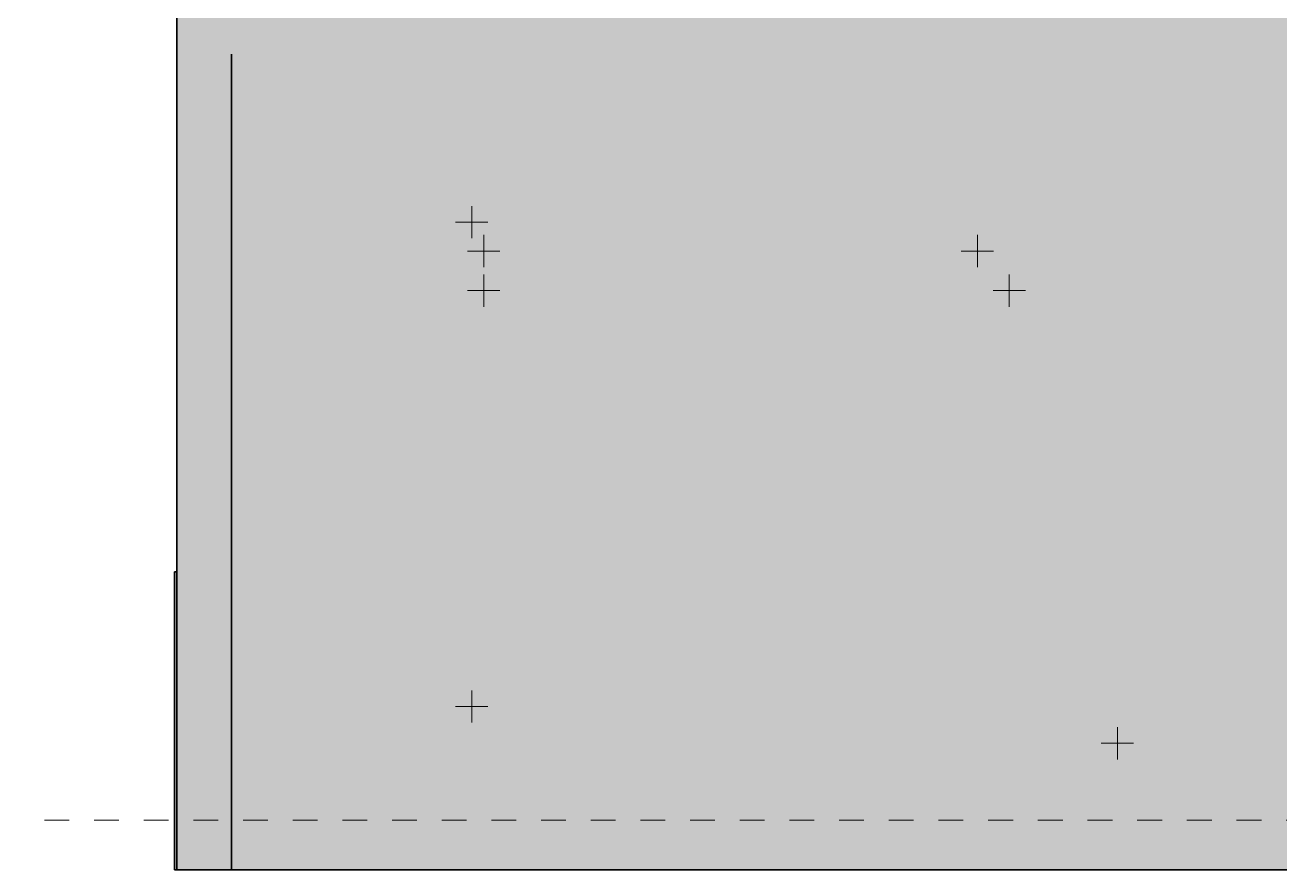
# Model space of a CAD drawing. Header units: metres. Extents: x -3 to 137, y -7 to 15.
# Drawn here: x 106.69 to 111.74, y -3.49 to -0.08 of the extents above; entities that cross this region are included whole.
import ezdxf

# ---------------------------------------------------------------- set-up
doc = ezdxf.new("R2010")
doc.units = ezdxf.units.M
doc.linetypes.add('Centre', pattern=[0.03175, 0.00635, -0.00475, 0.0159, -0.00475])
for name, color, linetype, lineweight in [('A-FLOR', 7, 'Continuous', 9), ('A-FLOR-LEVL', 7, 'Continuous', 9), ('A-FLOR-PATT', 7, 'Continuous', 35), ('A-WALL-PATT', 7, 'Continuous', 9), ('I-WALL', 7, 'Continuous', 9), ('P-PIPE-CNTR', 7, 'Continuous', 9)]:
    doc.layers.add(name, color=color, linetype=linetype, lineweight=lineweight)

msp = doc.modelspace()

# ---------------------------------------------------------------- hatches: boundary and pattern name
at = {"layer": 'A-FLOR-PATT', "lineweight": 9, "true_color": 0x9a9a9a}
msp.add_hatch(color=253, dxfattribs=at).paths.add_polyline_path([(123.2638, -0.2), (131.3441, -0.2), (131.3433, 0), (107.3004, 0), (107.3004, -0.2), (123.0399, -0.2)])
at = {"layer": 'A-WALL-PATT', "true_color": 0x9a9a9a}
for points in [[(107.5204, -3.4853), (107.5204, -0.2), (107.3004, -0.2), (107.3004, -3.4853)], [(107.5204, -3.4853), (131.3441, -3.4853), (131.3441, -0.2), (107.5204, -0.2), (107.5204, -2.4024)]]:
    msp.add_hatch(color=253, dxfattribs=at).paths.add_polyline_path(points)
at = {"layer": 'I-WALL', "true_color": 0x9a9a9a}
msp.add_hatch(color=253, dxfattribs=at).paths.add_polyline_path([(107.2904, -3.4853), (107.3004, -3.4853), (107.3004, -2.2853), (107.2904, -2.2853), (107.2904, -2.4024)])

# ---------------------------------------------------------------- linework, layer by layer
at = {"layer": 'A-FLOR', "lineweight": 35}
msp.add_line((107.3004, 0), (107.3004, -0.2), dxfattribs=at)
at = {"layer": 'A-FLOR-LEVL', "color": 253, "linetype": 'Centre', "true_color": 0xaaaaaa}
msp.add_line((134.0669, -3.2853), (106.6894, -3.2853), dxfattribs=at)
at = {"layer": 'I-WALL', "lineweight": 35}
for p, q in [((107.3004, -3.4853), (107.3004, -0.2)), ((107.5204, -0.2), (107.5204, -3.4853)), ((107.2904, -2.2853), (107.2904, -3.4853)), ((107.3004, -2.2853), (107.2904, -2.2853)), ((107.2904, -3.4853), (131.3541, -3.4853))]:
    msp.add_line(p, q, dxfattribs=at)
at = {"layer": 'P-PIPE-CNTR'}
for p, q in [((108.4877, -0.9419), (108.4877, -0.8119)), ((108.4227, -0.8769), (108.5527, -0.8769)), ((108.5357, -1.0585), (108.5357, -0.9285)), ((110.5237, -1.0585), (110.5237, -0.9285)), ((108.4707, -0.9935), (108.6007, -0.9935)), ((110.4587, -0.9935), (110.5887, -0.9935)), ((108.5357, -1.2177), (108.5357, -1.0877)), ((110.6516, -1.2177), (110.6516, -1.0877)), ((108.4707, -1.1527), (108.6007, -1.1527)), ((110.5866, -1.1527), (110.7166, -1.1527)), ((108.4877, -2.8922), (108.4877, -2.7622)), ((108.4227, -2.8272), (108.5527, -2.8272)), ((111.0874, -3.04), (111.0874, -2.91)), ((111.0224, -2.975), (111.1524, -2.975))]:
    msp.add_line(p, q, dxfattribs=at)

doc.saveas('drawing.dxf')
